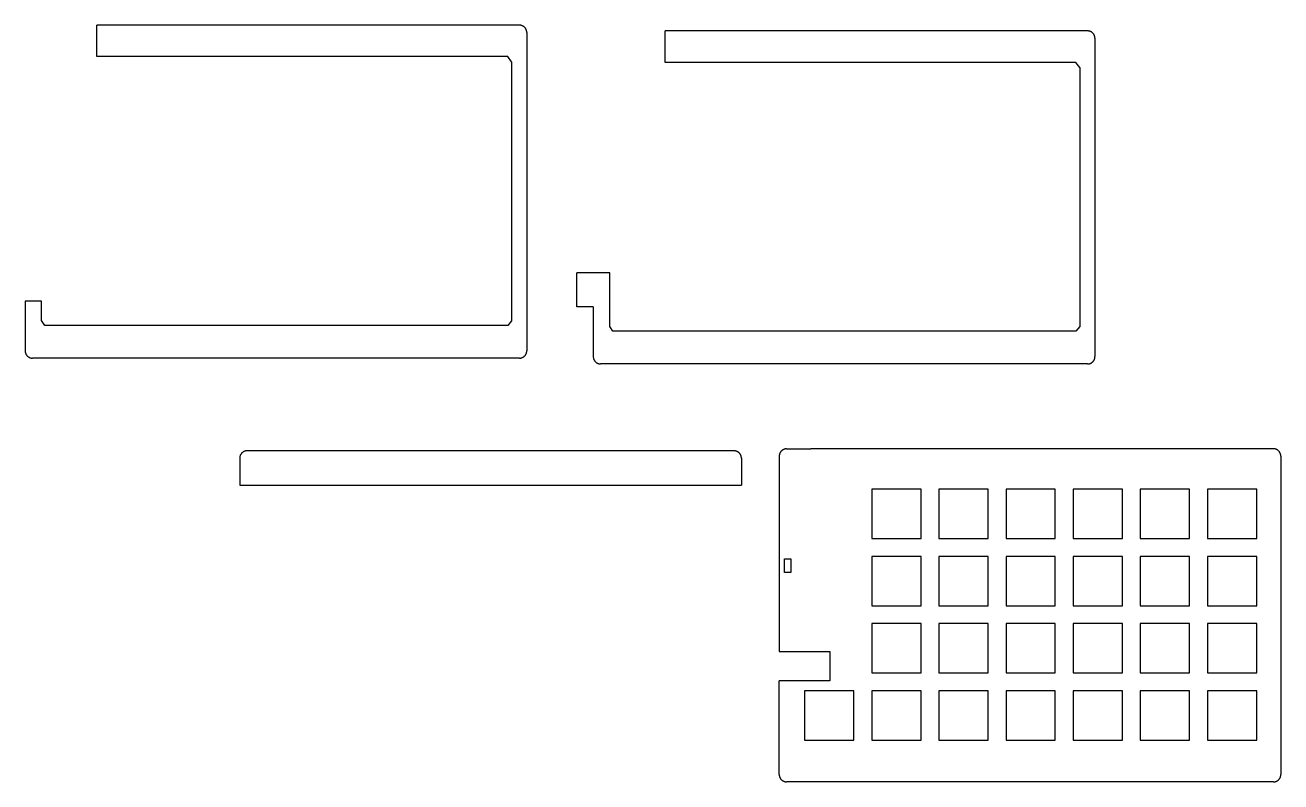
# Model space of a CAD drawing. Extents: x 3 to 116105, y -32459 to 262.
# Drawn here: x 76520 to 116105, y -32459 to -8624 of the extents above; entities that cross this region are included whole.
import ezdxf

# ---------------------------------------------------------------- set-up
doc = ezdxf.new("R2010")
doc.units = 0

msp = doc.modelspace()

# ---------------------------------------------------------------- linework, layer by layer
at = {"layer": 'Layer 1'}
for p, q in [((92101.7, -8624.18), (78785.4, -8624.18)), ((78785.4, -9614.21), (78785.4, -8624.18)), ((92101.7, -8624.18), (78785.4, -8624.18)), ((78785.4, -9614.21), (78785.4, -8624.18)), ((92113.24576, -8624.708228), (92101.731, -8624.431)), ((92113.24576, -8624.708228), (92101.731, -8624.431)), ((92124.682703, -8625.551276), (92113.24576, -8624.708228)), ((92124.682703, -8625.551276), (92113.24576, -8624.708228)), ((92136.022776, -8626.952263), (92124.682703, -8625.551276)), ((92136.022776, -8626.952263), (92124.682703, -8625.551276)), ((92147.246924, -8628.903309), (92136.022776, -8626.952263)), ((92147.246924, -8628.903309), (92136.022776, -8626.952263)), ((92158.336093, -8631.396533), (92147.246924, -8628.903309)), ((92158.336093, -8631.396533), (92147.246924, -8628.903309)), ((92169.271228, -8634.424055), (92158.336093, -8631.396533)), ((92169.271228, -8634.424055), (92158.336093, -8631.396533)), ((92180.033276, -8637.977995), (92169.271228, -8634.424055)), ((92180.033276, -8637.977995), (92169.271228, -8634.424055)), ((92190.603182, -8642.050472), (92180.033276, -8637.977995)), ((92190.603182, -8642.050472), (92180.033276, -8637.977995)), ((92200.961892, -8646.633605), (92190.603182, -8642.050472)), ((92200.961892, -8646.633605), (92190.603182, -8642.050472)), ((92211.090351, -8651.719515), (92200.961892, -8646.633605)), ((92211.090351, -8651.719515), (92200.961892, -8646.633605)), ((92220.969505, -8657.30032), (92211.090351, -8651.719515)), ((92220.969505, -8657.30032), (92211.090351, -8651.719515)), ((92230.5803, -8663.368141), (92220.969505, -8657.30032)), ((92230.5803, -8663.368141), (92220.969505, -8657.30032)), ((92239.903682, -8669.915097), (92230.5803, -8663.368141)), ((92239.903682, -8669.915097), (92230.5803, -8663.368141)), ((92248.920596, -8676.933307), (92239.903682, -8669.915097)), ((92248.920596, -8676.933307), (92239.903682, -8669.915097)), ((92257.611988, -8684.414892), (92248.920596, -8676.933307)), ((92257.611988, -8684.414892), (92248.920596, -8676.933307)), ((92265.958804, -8692.35197), (92257.611988, -8684.414892)), ((92265.958804, -8692.35197), (92257.611988, -8684.414892)), ((92273.901992, -8700.692972), (92265.958804, -8692.35197)), ((92273.901992, -8700.692972), (92265.958804, -8692.35197)), ((92281.389938, -8709.378884), (92273.901992, -8700.692972)), ((92281.389938, -8709.378884), (92273.901992, -8700.692972)), ((92288.414748, -8718.390658), (92281.389938, -8709.378884)), ((92288.414748, -8718.390658), (92281.389938, -8709.378884)), ((92294.968529, -8727.709243), (92288.414748, -8718.390658)), ((92294.968529, -8727.709243), (92288.414748, -8718.390658)), ((92301.043385, -8737.315593), (92294.968529, -8727.709243)), ((92301.043385, -8737.315593), (92294.968529, -8727.709243)), ((92306.631422, -8747.190659), (92301.043385, -8737.315593)), ((92306.631422, -8747.190659), (92301.043385, -8737.315593)), ((92311.724746, -8757.315391), (92306.631422, -8747.190659)), ((92311.724746, -8757.315391), (92306.631422, -8747.190659)), ((92316.315463, -8767.670742), (92311.724746, -8757.315391)), ((92316.315463, -8767.670742), (92311.724746, -8757.315391)), ((92320.395677, -8778.237664), (92316.315463, -8767.670742)), ((92320.395677, -8778.237664), (92316.315463, -8767.670742)), ((92323.957496, -8788.997106), (92320.395677, -8778.237664)), ((92323.957496, -8788.997106), (92320.395677, -8778.237664)), ((92326.993024, -8799.930022), (92323.957496, -8788.997106)), ((92326.993024, -8799.930022), (92323.957496, -8788.997106)), ((92329.494366, -8811.017363), (92326.993024, -8799.930022)), ((92329.494366, -8811.017363), (92326.993024, -8799.930022)), ((92331.45363, -8822.240079), (92329.494366, -8811.017363)), ((92331.45363, -8822.240079), (92329.494366, -8811.017363)), ((92332.86292, -8833.579123), (92331.45363, -8822.240079)), ((92332.86292, -8833.579123), (92331.45363, -8822.240079)), ((92333.714341, -8845.015446), (92332.86292, -8833.579123)), ((92333.714341, -8845.015446), (92332.86292, -8833.579123)), ((92333.7, -8856.45), (92333.7, -15030.9)), ((92333.7, -8856.45), (92333.7, -15030.9)), ((92334, -8856.53), (92333.714341, -8845.015446)), ((92334, -8856.53), (92333.714341, -8845.015446)), ((110012, -8806.5), (96695.5, -8806.5)), ((96695.5, -9796.53), (96695.5, -8806.5)), ((110012, -8806.5), (96695.5, -8806.5)), ((96695.5, -9796.53), (96695.5, -8806.5)), ((110018.002461, -8806.739746), (110012.014, -8806.661)), ((110018.002461, -8806.739746), (110012.014, -8806.661)), ((110023.953512, -8806.968767), (110018.002461, -8806.739746)), ((110023.953512, -8806.968767), (110018.002461, -8806.739746)), ((110035.736102, -8807.870347), (110023.953512, -8806.968767)), ((110035.736102, -8807.870347), (110023.953512, -8806.968767)), ((110047.347204, -8809.351166), (110035.736102, -8807.870347)), ((110047.347204, -8809.351166), (110035.736102, -8807.870347)), ((110058.772254, -8811.396651), (110047.347204, -8809.351166)), ((110058.772254, -8811.396651), (110047.347204, -8809.351166)), ((110069.996685, -8813.992231), (110058.772254, -8811.396651)), ((110069.996685, -8813.992231), (110058.772254, -8811.396651)), ((110081.005931, -8817.123332), (110069.996685, -8813.992231)), ((110081.005931, -8817.123332), (110069.996685, -8813.992231)), ((110091.785429, -8820.775382), (110081.005931, -8817.123332)), ((110091.785429, -8820.775382), (110081.005931, -8817.123332)), ((110102.320611, -8824.933808), (110091.785429, -8820.775382)), ((110102.320611, -8824.933808), (110091.785429, -8820.775382)), ((110112.596912, -8829.584037), (110102.320611, -8824.933808)), ((110112.596912, -8829.584037), (110102.320611, -8824.933808)), ((110122.599767, -8834.711498), (110112.596912, -8829.584037)), ((110122.599767, -8834.711498), (110112.596912, -8829.584037)), ((110132.31461, -8840.301616), (110122.599767, -8834.711498)), ((110132.31461, -8840.301616), (110122.599767, -8834.711498)), ((110141.726876, -8846.33982), (110132.31461, -8840.301616)), ((110141.726876, -8846.33982), (110132.31461, -8840.301616)), ((110150.821999, -8852.811537), (110141.726876, -8846.33982)), ((110150.821999, -8852.811537), (110141.726876, -8846.33982)), ((110159.585414, -8859.702195), (110150.821999, -8852.811537)), ((110159.585414, -8859.702195), (110150.821999, -8852.811537)), ((110168.002554, -8866.99722), (110159.585414, -8859.702195)), ((110168.002554, -8866.99722), (110159.585414, -8859.702195)), ((110176.058855, -8874.68204), (110168.002554, -8866.99722)), ((110176.058855, -8874.68204), (110168.002554, -8866.99722)), ((110183.739751, -8882.742082), (110176.058855, -8874.68204)), ((110183.739751, -8882.742082), (110176.058855, -8874.68204)), ((110191.030676, -8891.162774), (110183.739751, -8882.742082)), ((110191.030676, -8891.162774), (110183.739751, -8882.742082)), ((110197.917065, -8899.929543), (110191.030676, -8891.162774)), ((110197.917065, -8899.929543), (110191.030676, -8891.162774)), ((110204.384352, -8909.027816), (110197.917065, -8899.929543)), ((110204.384352, -8909.027816), (110197.917065, -8899.929543)), ((110210.417972, -8918.443022), (110204.384352, -8909.027816)), ((110210.417972, -8918.443022), (110204.384352, -8909.027816)), ((110216.003359, -8928.160586), (110210.417972, -8918.443022)), ((110216.003359, -8928.160586), (110210.417972, -8918.443022)), ((110221.125947, -8938.165937), (110216.003359, -8928.160586)), ((110221.125947, -8938.165937), (110216.003359, -8928.160586)), ((110225.771172, -8948.444501), (110221.125947, -8938.165937)), ((110225.771172, -8948.444501), (110221.125947, -8938.165937)), ((110229.924467, -8958.981707), (110225.771172, -8948.444501)), ((110229.924467, -8958.981707), (110225.771172, -8948.444501)), ((110233.571267, -8969.762982), (110229.924467, -8958.981707)), ((110233.571267, -8969.762982), (110229.924467, -8958.981707)), ((110236.697006, -8980.773752), (110233.571267, -8969.762982)), ((110236.697006, -8980.773752), (110233.571267, -8969.762982)), ((110239.28712, -8991.999446), (110236.697006, -8980.773752)), ((110239.28712, -8991.999446), (110236.697006, -8980.773752)), ((110241.327041, -9003.42549), (110239.28712, -8991.999446)), ((110241.327041, -9003.42549), (110239.28712, -8991.999446)), ((110242.802205, -9015.037312), (110241.327041, -9003.42549)), ((110242.802205, -9015.037312), (110241.327041, -9003.42549)), ((110243.698047, -9026.82034), (110242.802205, -9015.037312)), ((110243.698047, -9026.82034), (110242.802205, -9015.037312)), ((110243.92417, -9032.771502), (110243.698047, -9026.82034)), ((110243.92417, -9032.771502), (110243.698047, -9026.82034)), ((110244, -9038.76), (110243.92417, -9032.771502)), ((110244, -9038.76), (110243.92417, -9032.771502)), ((110244, -9038.48), (110244, -15213.2)), ((110244, -9038.48), (110244, -15213.2)), ((79155.4, -9614.21), (78785.4, -9614.21)), ((79155.4, -9614.21), (78785.4, -9614.21)), ((91736.5, -9614.21), (79155.4, -9614.21)), ((91736.5, -9614.21), (79155.4, -9614.21)), ((91854.2, -9778.75), (91736.513, -9614.215)), ((91854.2, -9778.75), (91736.513, -9614.215)), ((91854.2, -9778.75), (91854.2, -17936.4)), ((91854.2, -9778.75), (91854.2, -17936.4)), ((97065.5, -9796.53), (96695.5, -9796.53)), ((97065.5, -9796.53), (96695.5, -9796.53)), ((109646, -9796.53), (97065.5, -9796.53)), ((109646, -9796.53), (97065.5, -9796.53)), ((109764, -9961.07), (109646.031, -9796.535)), ((109764, -9961.07), (109646.031, -9796.535)), ((109764, -9961.07), (109764, -18118.7)), ((109764, -9961.07), (109764, -18118.7)), ((92333.7, -15030.9), (92333.7, -18881.3)), ((92333.7, -15030.9), (92333.7, -18881.3)), ((110244, -15213.2), (110244, -19063.6)), ((110244, -15213.2), (110244, -19063.6)), ((94947.7, -16425.4), (93913, -16425.4)), ((93913, -17499.8), (93913, -16425.4)), ((94947.7, -16425.4), (93913, -16425.4)), ((93913, -17499.8), (93913, -16425.4)), ((94947.7, -18113), (94947.7, -16425.4)), ((94947.7, -18113), (94947.7, -16425.4)), ((76520, -17317.7), (76520, -18881.3)), ((77037.6, -17317.7), (76520, -17317.7)), ((76520, -17317.7), (76520, -18881.3)), ((77037.6, -17317.7), (76520, -17317.7)), ((77037.6, -17931), (77037.6, -17317.7)), ((77037.6, -17931), (77037.6, -17317.7)), ((94429.8, -17499.8), (93913, -17499.8)), ((94429.8, -17499.8), (93913, -17499.8)), ((94429.8, -17499.8), (94429.8, -19063.6)), ((94429.8, -17499.8), (94429.8, -19063.6)), ((77138.6, -18079.7), (77037.565, -17930.969)), ((77138.6, -18079.7), (77037.565, -17930.969)), ((91734.3, -18080.9), (77138.6, -18079.77111)), ((91734.3, -18080.9), (77138.6, -18079.77111)), ((91854.2, -17936.4), (91734.256, -18080.898)), ((91854.2, -17936.4), (91734.256, -18080.898)), ((95048.7, -18262.1), (94947.665, -18113.087)), ((95048.7, -18262.1), (94947.665, -18113.087)), ((109764, -18118.7), (109643.773, -18263.198)), ((109764, -18118.7), (109643.773, -18263.198)), ((109644, -18263.2), (95048.6, -18262.07111)), ((109644, -18263.2), (95048.6, -18262.07111)), ((76520, -18881.5), (76520.285659, -18893.014554)), ((76520, -18881.5), (76520.285659, -18893.014554)), ((76520.285659, -18893.014554), (76521.13708, -18904.450877)), ((76520.285659, -18893.014554), (76521.13708, -18904.450877)), ((76521.13708, -18904.450877), (76522.54637, -18915.789921)), ((76521.13708, -18904.450877), (76522.54637, -18915.789921)), ((76522.54637, -18915.789921), (76524.505634, -18927.012637)), ((76522.54637, -18915.789921), (76524.505634, -18927.012637)), ((76524.505634, -18927.012637), (76527.006976, -18938.099978)), ((76524.505634, -18927.012637), (76527.006976, -18938.099978)), ((76527.006976, -18938.099978), (76530.042504, -18949.032894)), ((76527.006976, -18938.099978), (76530.042504, -18949.032894)), ((76530.042504, -18949.032894), (76533.604323, -18959.792336)), ((76530.042504, -18949.032894), (76533.604323, -18959.792336)), ((76533.604323, -18959.792336), (76537.684537, -18970.359258)), ((76533.604323, -18959.792336), (76537.684537, -18970.359258)), ((76537.684537, -18970.359258), (76542.275254, -18980.714609)), ((76537.684537, -18970.359258), (76542.275254, -18980.714609)), ((76542.275254, -18980.714609), (76547.368578, -18990.839341)), ((76542.275254, -18980.714609), (76547.368578, -18990.839341)), ((76547.368578, -18990.839341), (76552.956615, -19000.714407)), ((76547.368578, -18990.839341), (76552.956615, -19000.714407)), ((76552.956615, -19000.714407), (76559.031471, -19010.320757)), ((76552.956615, -19000.714407), (76559.031471, -19010.320757)), ((92294.937529, -19010.221757), (92301.012385, -19000.615407)), ((92294.937529, -19010.221757), (92301.012385, -19000.615407)), ((92301.012385, -19000.615407), (92306.600422, -18990.740341)), ((92301.012385, -19000.615407), (92306.600422, -18990.740341)), ((92306.600422, -18990.740341), (92311.693746, -18980.615609)), ((92306.600422, -18990.740341), (92311.693746, -18980.615609)), ((92311.693746, -18980.615609), (92316.284463, -18970.260258)), ((92311.693746, -18980.615609), (92316.284463, -18970.260258)), ((92316.284463, -18970.260258), (92320.364677, -18959.693336)), ((92316.284463, -18970.260258), (92320.364677, -18959.693336)), ((92320.364677, -18959.693336), (92323.926496, -18948.933894)), ((92320.364677, -18959.693336), (92323.926496, -18948.933894)), ((92323.926496, -18948.933894), (92326.962024, -18938.000978)), ((92323.926496, -18948.933894), (92326.962024, -18938.000978)), ((92326.962024, -18938.000978), (92329.463366, -18926.913637)), ((92326.962024, -18938.000978), (92329.463366, -18926.913637)), ((92329.463366, -18926.913637), (92331.42263, -18915.690921)), ((92329.463366, -18926.913637), (92331.42263, -18915.690921)), ((92331.42263, -18915.690921), (92332.83192, -18904.351877)), ((92331.42263, -18915.690921), (92332.83192, -18904.351877)), ((92332.83192, -18904.351877), (92333.683341, -18892.915554)), ((92332.83192, -18904.351877), (92333.683341, -18892.915554)), ((92333.683341, -18892.915554), (92333.969, -18881.401)), ((92333.683341, -18892.915554), (92333.969, -18881.401)), ((76559.031471, -19010.320757), (76565.585252, -19019.639342)), ((76559.031471, -19010.320757), (76565.585252, -19019.639342)), ((76565.585252, -19019.639342), (76572.610062, -19028.651116)), ((76565.585252, -19019.639342), (76572.610062, -19028.651116)), ((76572.610062, -19028.651116), (76580.098008, -19037.337028)), ((76572.610062, -19028.651116), (76580.098008, -19037.337028)), ((76580.098008, -19037.337028), (76588.041196, -19045.67803)), ((76580.098008, -19037.337028), (76588.041196, -19045.67803)), ((76588.041196, -19045.67803), (76596.388012, -19053.615108)), ((76588.041196, -19045.67803), (76596.388012, -19053.615108)), ((76596.388012, -19053.615108), (76605.079404, -19061.096693)), ((76596.388012, -19053.615108), (76605.079404, -19061.096693)), ((76605.079404, -19061.096693), (76614.096318, -19068.114903)), ((76605.079404, -19061.096693), (76614.096318, -19068.114903)), ((76614.096318, -19068.114903), (76623.4197, -19074.661859)), ((76614.096318, -19068.114903), (76623.4197, -19074.661859)), ((76623.4197, -19074.661859), (76633.030495, -19080.72968)), ((76623.4197, -19074.661859), (76633.030495, -19080.72968)), ((76633.030495, -19080.72968), (76642.909649, -19086.310485)), ((76633.030495, -19080.72968), (76642.909649, -19086.310485)), ((76642.909649, -19086.310485), (76653.038108, -19091.396395)), ((76642.909649, -19086.310485), (76653.038108, -19091.396395)), ((76653.038108, -19091.396395), (76663.396818, -19095.979528)), ((76653.038108, -19091.396395), (76663.396818, -19095.979528)), ((76663.396818, -19095.979528), (76673.966724, -19100.052005)), ((76663.396818, -19095.979528), (76673.966724, -19100.052005)), ((76673.966724, -19100.052005), (76684.728772, -19103.605945)), ((76673.966724, -19100.052005), (76684.728772, -19103.605945)), ((76684.728772, -19103.605945), (76695.663907, -19106.633467)), ((76684.728772, -19103.605945), (76695.663907, -19106.633467)), ((76695.663907, -19106.633467), (76706.753076, -19109.126691)), ((76695.663907, -19106.633467), (76706.753076, -19109.126691)), ((76706.753076, -19109.126691), (76717.977224, -19111.077737)), ((76706.753076, -19109.126691), (76717.977224, -19111.077737)), ((76717.977224, -19111.077737), (76729.317297, -19112.478724)), ((76717.977224, -19111.077737), (76729.317297, -19112.478724)), ((76729.317297, -19112.478724), (76740.75424, -19113.321772)), ((76729.317297, -19112.478724), (76740.75424, -19113.321772)), ((76740.75424, -19113.321772), (76752.269, -19113.599)), ((76740.75424, -19113.321772), (76752.269, -19113.599)), ((92101.7, -19113.2), (76751.9, -19113.482222)), ((92101.7, -19113.2), (76751.9, -19113.482222)), ((92101.7, -19113.5), (92113.21476, -19113.222772)), ((92101.7, -19113.5), (92113.21476, -19113.222772)), ((92113.21476, -19113.222772), (92124.651703, -19112.379724)), ((92113.21476, -19113.222772), (92124.651703, -19112.379724)), ((92124.651703, -19112.379724), (92135.991776, -19110.978737)), ((92124.651703, -19112.379724), (92135.991776, -19110.978737)), ((92135.991776, -19110.978737), (92147.215924, -19109.027691)), ((92135.991776, -19110.978737), (92147.215924, -19109.027691)), ((92147.215924, -19109.027691), (92158.305093, -19106.534467)), ((92147.215924, -19109.027691), (92158.305093, -19106.534467)), ((92158.305093, -19106.534467), (92169.240228, -19103.506945)), ((92158.305093, -19106.534467), (92169.240228, -19103.506945)), ((92169.240228, -19103.506945), (92180.002276, -19099.953005)), ((92169.240228, -19103.506945), (92180.002276, -19099.953005)), ((92180.002276, -19099.953005), (92190.572182, -19095.880528)), ((92180.002276, -19099.953005), (92190.572182, -19095.880528)), ((92190.572182, -19095.880528), (92200.930892, -19091.297395)), ((92190.572182, -19095.880528), (92200.930892, -19091.297395)), ((92200.930892, -19091.297395), (92211.059351, -19086.211485)), ((92200.930892, -19091.297395), (92211.059351, -19086.211485)), ((92211.059351, -19086.211485), (92220.938505, -19080.63068)), ((92211.059351, -19086.211485), (92220.938505, -19080.63068)), ((92220.938505, -19080.63068), (92230.5493, -19074.562859)), ((92220.938505, -19080.63068), (92230.5493, -19074.562859)), ((92230.5493, -19074.562859), (92239.872682, -19068.015903)), ((92230.5493, -19074.562859), (92239.872682, -19068.015903)), ((92239.872682, -19068.015903), (92248.889596, -19060.997693)), ((92239.872682, -19068.015903), (92248.889596, -19060.997693)), ((92248.889596, -19060.997693), (92257.580988, -19053.516108)), ((92248.889596, -19060.997693), (92257.580988, -19053.516108)), ((92257.580988, -19053.516108), (92265.927804, -19045.57903)), ((92257.580988, -19053.516108), (92265.927804, -19045.57903)), ((92265.927804, -19045.57903), (92273.870992, -19037.238028)), ((92265.927804, -19045.57903), (92273.870992, -19037.238028)), ((92273.870992, -19037.238028), (92281.358938, -19028.552116)), ((92273.870992, -19037.238028), (92281.358938, -19028.552116)), ((92281.358938, -19028.552116), (92288.383748, -19019.540342)), ((92281.358938, -19028.552116), (92288.383748, -19019.540342)), ((92288.383748, -19019.540342), (92294.937529, -19010.221757)), ((92288.383748, -19019.540342), (92294.937529, -19010.221757)), ((94430.1, -19063.7), (94430.17583, -19069.688498)), ((94430.1, -19063.7), (94430.17583, -19069.688498)), ((94430.17583, -19069.688498), (94430.401953, -19075.63966)), ((94430.17583, -19069.688498), (94430.401953, -19075.63966)), ((94430.401953, -19075.63966), (94431.297795, -19087.422688)), ((94430.401953, -19075.63966), (94431.297795, -19087.422688)), ((94431.297795, -19087.422688), (94432.772959, -19099.03451)), ((94431.297795, -19087.422688), (94432.772959, -19099.03451)), ((94432.772959, -19099.03451), (94434.81288, -19110.460554)), ((94432.772959, -19099.03451), (94434.81288, -19110.460554)), ((94434.81288, -19110.460554), (94437.402994, -19121.686248)), ((94434.81288, -19110.460554), (94437.402994, -19121.686248)), ((94437.402994, -19121.686248), (94440.528733, -19132.697018)), ((94437.402994, -19121.686248), (94440.528733, -19132.697018)), ((94440.528733, -19132.697018), (94444.175533, -19143.478293)), ((94440.528733, -19132.697018), (94444.175533, -19143.478293)), ((94444.175533, -19143.478293), (94448.328828, -19154.015499)), ((94444.175533, -19143.478293), (94448.328828, -19154.015499)), ((94448.328828, -19154.015499), (94452.974053, -19164.294063)), ((94448.328828, -19154.015499), (94452.974053, -19164.294063)), ((94452.974053, -19164.294063), (94458.096641, -19174.299414)), ((94452.974053, -19164.294063), (94458.096641, -19174.299414)), ((94458.096641, -19174.299414), (94463.682028, -19184.016978)), ((94458.096641, -19174.299414), (94463.682028, -19184.016978)), ((94463.682028, -19184.016978), (94469.715648, -19193.432184)), ((94463.682028, -19184.016978), (94469.715648, -19193.432184)), ((94469.715648, -19193.432184), (94476.182935, -19202.530457)), ((94469.715648, -19193.432184), (94476.182935, -19202.530457)), ((94476.182935, -19202.530457), (94483.069324, -19211.297226)), ((94476.182935, -19202.530457), (94483.069324, -19211.297226)), ((94483.069324, -19211.297226), (94490.360249, -19219.717918)), ((94483.069324, -19211.297226), (94490.360249, -19219.717918)), ((94490.360249, -19219.717918), (94498.041145, -19227.77796)), ((94490.360249, -19219.717918), (94498.041145, -19227.77796)), ((94498.041145, -19227.77796), (94506.097446, -19235.46278)), ((94498.041145, -19227.77796), (94506.097446, -19235.46278)), ((94506.097446, -19235.46278), (94514.514586, -19242.757805)), ((94506.097446, -19235.46278), (94514.514586, -19242.757805)), ((94514.514586, -19242.757805), (94523.278001, -19249.648463)), ((94514.514586, -19242.757805), (94523.278001, -19249.648463)), ((94523.278001, -19249.648463), (94532.373124, -19256.12018)), ((94523.278001, -19249.648463), (94532.373124, -19256.12018)), ((94532.373124, -19256.12018), (94541.78539, -19262.158384)), ((94532.373124, -19256.12018), (94541.78539, -19262.158384)), ((94541.78539, -19262.158384), (94551.500233, -19267.748502)), ((94541.78539, -19262.158384), (94551.500233, -19267.748502)), ((94551.500233, -19267.748502), (94561.503088, -19272.875963)), ((94551.500233, -19267.748502), (94561.503088, -19272.875963)), ((94561.503088, -19272.875963), (94571.779389, -19277.526192)), ((94561.503088, -19272.875963), (94571.779389, -19277.526192)), ((94571.779389, -19277.526192), (94582.314571, -19281.684618)), ((94571.779389, -19277.526192), (94582.314571, -19281.684618)), ((94582.314571, -19281.684618), (94593.094069, -19285.336668)), ((94582.314571, -19281.684618), (94593.094069, -19285.336668)), ((94593.094069, -19285.336668), (94604.103315, -19288.467769)), ((94593.094069, -19285.336668), (94604.103315, -19288.467769)), ((94604.103315, -19288.467769), (94615.327746, -19291.063349)), ((94604.103315, -19288.467769), (94615.327746, -19291.063349)), ((94615.327746, -19291.063349), (94626.752796, -19293.108834)), ((94615.327746, -19291.063349), (94626.752796, -19293.108834)), ((94626.752796, -19293.108834), (94638.363898, -19294.589653)), ((94626.752796, -19293.108834), (94638.363898, -19294.589653)), ((94638.363898, -19294.589653), (94650.146488, -19295.491233)), ((94638.363898, -19294.589653), (94650.146488, -19295.491233)), ((94650.146488, -19295.491233), (94656.097539, -19295.720254)), ((94650.146488, -19295.491233), (94656.097539, -19295.720254)), ((94656.097539, -19295.720254), (94662.086, -19295.799)), ((94656.097539, -19295.720254), (94662.086, -19295.799)), ((110012, -19295.6), (94662.1, -19295.6)), ((110012, -19295.6), (94662.1, -19295.6)), ((110012, -19295.7), (110017.988987, -19295.62124)), ((110012, -19295.7), (110017.988987, -19295.62124)), ((110017.988987, -19295.62124), (110023.940554, -19295.392181)), ((110017.988987, -19295.62124), (110023.940554, -19295.392181)), ((110023.940554, -19295.392181), (110035.724144, -19294.490451)), ((110023.940554, -19295.392181), (110035.724144, -19294.490451)), ((110035.724144, -19294.490451), (110047.336203, -19293.009387)), ((110035.724144, -19294.490451), (110047.336203, -19293.009387)), ((110047.336203, -19293.009387), (110058.762162, -19290.963566)), ((110047.336203, -19293.009387), (110058.762162, -19290.963566)), ((110058.762162, -19290.963566), (110069.987453, -19288.367564)), ((110058.762162, -19290.963566), (110069.987453, -19288.367564)), ((110069.987453, -19288.367564), (110080.997509, -19285.23596)), ((110069.987453, -19288.367564), (110080.997509, -19285.23596)), ((110080.997509, -19285.23596), (110091.77776, -19281.58333)), ((110080.997509, -19285.23596), (110091.77776, -19281.58333)), ((110091.77776, -19281.58333), (110102.31364, -19277.424251)), ((110091.77776, -19281.58333), (110102.31364, -19277.424251)), ((110102.31364, -19277.424251), (110112.590579, -19272.773301)), ((110102.31364, -19277.424251), (110112.590579, -19272.773301)), ((110112.590579, -19272.773301), (110122.59401, -19267.645055)), ((110112.590579, -19272.773301), (110122.59401, -19267.645055)), ((110122.59401, -19267.645055), (110132.309365, -19262.054092)), ((110122.59401, -19267.645055), (110132.309365, -19262.054092)), ((110132.309365, -19262.054092), (110141.722075, -19256.014988)), ((110132.309365, -19262.054092), (110141.722075, -19256.014988)), ((110141.722075, -19256.014988), (110150.817572, -19249.54232)), ((110141.722075, -19256.014988), (110150.817572, -19249.54232)), ((110150.817572, -19249.54232), (110159.581288, -19242.650666)), ((110150.817572, -19249.54232), (110159.581288, -19242.650666)), ((110159.581288, -19242.650666), (110167.998656, -19235.354602)), ((110159.581288, -19242.650666), (110167.998656, -19235.354602)), ((110167.998656, -19235.354602), (110176.055106, -19227.668705)), ((110167.998656, -19235.354602), (110176.055106, -19227.668705)), ((110176.055106, -19227.668705), (110183.736071, -19219.607553)), ((110176.055106, -19227.668705), (110183.736071, -19219.607553)), ((110183.736071, -19219.607553), (110191.026983, -19211.185723)), ((110183.736071, -19219.607553), (110191.026983, -19211.185723)), ((110191.026983, -19211.185723), (110197.913274, -19202.417791)), ((110191.026983, -19211.185723), (110197.913274, -19202.417791)), ((110197.913274, -19202.417791), (110204.380374, -19193.318335)), ((110197.913274, -19202.417791), (110204.380374, -19193.318335)), ((110204.380374, -19193.318335), (110210.413717, -19183.901931)), ((110204.380374, -19193.318335), (110210.413717, -19183.901931)), ((110210.413717, -19183.901931), (110215.998735, -19174.183157)), ((110210.413717, -19183.901931), (110215.998735, -19174.183157)), ((110215.998735, -19174.183157), (110221.120858, -19164.17659)), ((110215.998735, -19174.183157), (110221.120858, -19164.17659)), ((110221.120858, -19164.17659), (110225.765519, -19153.896806)), ((110221.120858, -19164.17659), (110225.765519, -19153.896806)), ((110225.765519, -19153.896806), (110229.91815, -19143.358384)), ((110225.765519, -19153.896806), (110229.91815, -19143.358384)), ((110229.91815, -19143.358384), (110233.564183, -19132.575899)), ((110229.91815, -19143.358384), (110233.564183, -19132.575899)), ((110233.564183, -19132.575899), (110236.689049, -19121.563929)), ((110233.564183, -19132.575899), (110236.689049, -19121.563929)), ((110236.689049, -19121.563929), (110239.278181, -19110.337051)), ((110236.689049, -19121.563929), (110239.278181, -19110.337051)), ((110239.278181, -19110.337051), (110241.31701, -19098.909842)), ((110239.278181, -19110.337051), (110241.31701, -19098.909842)), ((110241.31701, -19098.909842), (110242.790968, -19087.29688)), ((110241.31701, -19098.909842), (110242.790968, -19087.29688)), ((110242.790968, -19087.29688), (110243.685488, -19075.51274)), ((110242.790968, -19087.29688), (110243.685488, -19075.51274)), ((110243.685488, -19075.51274), (110243.910905, -19069.561034)), ((110243.685488, -19075.51274), (110243.910905, -19069.561034)), ((110243.910905, -19069.561034), (110243.986, -19063.572)), ((110243.910905, -19069.561034), (110243.986, -19063.572)), ((83308.590009, -22163.706293), (83303.944683, -22173.984719)), ((83308.590009, -22163.706293), (83303.944683, -22173.984719)), ((83313.712675, -22153.701072), (83308.590009, -22163.706293)), ((83313.712675, -22153.701072), (83308.590009, -22163.706293)), ((83319.298116, -22143.98363), (83313.712675, -22153.701072)), ((83319.298116, -22143.98363), (83313.712675, -22153.701072)), ((83325.331768, -22134.568537), (83319.298116, -22143.98363)), ((83325.331768, -22134.568537), (83319.298116, -22143.98363)), ((83331.799065, -22125.470365), (83325.331768, -22134.568537)), ((83331.799065, -22125.470365), (83325.331768, -22134.568537)), ((83338.685445, -22116.703685), (83331.799065, -22125.470365)), ((83338.685445, -22116.703685), (83331.799065, -22125.470365)), ((83345.976343, -22108.283069), (83338.685445, -22116.703685)), ((83345.976343, -22108.283069), (83338.685445, -22116.703685)), ((83353.657194, -22100.223087), (83345.976343, -22108.283069)), ((83353.657194, -22100.223087), (83345.976343, -22108.283069)), ((83361.713434, -22092.538312), (83353.657194, -22100.223087)), ((83361.713434, -22092.538312), (83353.657194, -22100.223087)), ((83370.130499, -22085.243315), (83361.713434, -22092.538312)), ((83370.130499, -22085.243315), (83361.713434, -22092.538312)), ((83378.893824, -22078.352667), (83370.130499, -22085.243315)), ((83378.893824, -22078.352667), (83370.130499, -22085.243315)), ((83387.988846, -22071.880939), (83378.893824, -22078.352667)), ((83387.988846, -22071.880939), (83378.893824, -22078.352667)), ((83397.400999, -22065.842703), (83387.988846, -22071.880939)), ((83397.400999, -22065.842703), (83387.988846, -22071.880939)), ((83407.11572, -22060.252531), (83397.400999, -22065.842703)), ((83407.11572, -22060.252531), (83397.400999, -22065.842703)), ((83417.118445, -22055.124993), (83407.11572, -22060.252531)), ((83417.118445, -22055.124993), (83407.11572, -22060.252531)), ((83427.394608, -22050.474662), (83417.118445, -22055.124993)), ((83427.394608, -22050.474662), (83417.118445, -22055.124993)), ((83437.929646, -22046.316108), (83427.394608, -22050.474662)), ((83437.929646, -22046.316108), (83427.394608, -22050.474662)), ((83448.708994, -22042.663903), (83437.929646, -22046.316108)), ((83448.708994, -22042.663903), (83437.929646, -22046.316108)), ((83459.718088, -22039.532618), (83448.708994, -22042.663903)), ((83459.718088, -22039.532618), (83448.708994, -22042.663903)), ((83470.942365, -22036.936826), (83459.718088, -22039.532618)), ((83470.942365, -22036.936826), (83459.718088, -22039.532618)), ((83482.367258, -22034.891096), (83470.942365, -22036.936826)), ((83482.367258, -22034.891096), (83470.942365, -22036.936826)), ((83493.978205, -22033.410001), (83482.367258, -22034.891096)), ((83493.978205, -22033.410001), (83482.367258, -22034.891096)), ((83505.76064, -22032.508112), (83493.978205, -22033.410001)), ((83505.76064, -22032.508112), (83493.978205, -22033.410001)), ((83511.711615, -22032.278923), (83505.76064, -22032.508112)), ((83511.711615, -22032.278923), (83505.76064, -22032.508112)), ((83517.7, -22032.2), (83511.711615, -22032.278923)), ((83517.7, -22032.2), (83511.711615, -22032.278923)), ((98867.2, -22032), (83517.7, -22032)), ((98867.2, -22032), (83517.7, -22032)), ((98873.402461, -22032.279746), (98867.414, -22032.201)), ((98873.402461, -22032.279746), (98867.414, -22032.201)), ((98879.353512, -22032.508767), (98873.402461, -22032.279746)), ((98879.353512, -22032.508767), (98873.402461, -22032.279746)), ((98891.136102, -22033.410347), (98879.353512, -22032.508767)), ((98891.136102, -22033.410347), (98879.353512, -22032.508767)), ((98902.747204, -22034.891166), (98891.136102, -22033.410347)), ((98902.747204, -22034.891166), (98891.136102, -22033.410347)), ((98914.172254, -22036.936651), (98902.747204, -22034.891166)), ((98914.172254, -22036.936651), (98902.747204, -22034.891166)), ((98925.396685, -22039.532231), (98914.172254, -22036.936651)), ((98925.396685, -22039.532231), (98914.172254, -22036.936651)), ((98936.405931, -22042.663332), (98925.396685, -22039.532231)), ((98936.405931, -22042.663332), (98925.396685, -22039.532231)), ((98947.185429, -22046.315382), (98936.405931, -22042.663332)), ((98947.185429, -22046.315382), (98936.405931, -22042.663332)), ((98957.720611, -22050.473808), (98947.185429, -22046.315382)), ((98957.720611, -22050.473808), (98947.185429, -22046.315382)), ((98967.996912, -22055.124037), (98957.720611, -22050.473808)), ((98967.996912, -22055.124037), (98957.720611, -22050.473808)), ((98977.999767, -22060.251498), (98967.996912, -22055.124037)), ((98977.999767, -22060.251498), (98967.996912, -22055.124037)), ((98987.71461, -22065.841616), (98977.999767, -22060.251498)), ((98987.71461, -22065.841616), (98977.999767, -22060.251498)), ((98997.126876, -22071.87982), (98987.71461, -22065.841616)), ((98997.126876, -22071.87982), (98987.71461, -22065.841616)), ((99006.221999, -22078.351537), (98997.126876, -22071.87982)), ((99006.221999, -22078.351537), (98997.126876, -22071.87982)), ((99014.985414, -22085.242195), (99006.221999, -22078.351537)), ((99014.985414, -22085.242195), (99006.221999, -22078.351537)), ((99023.402554, -22092.53722), (99014.985414, -22085.242195)), ((99023.402554, -22092.53722), (99014.985414, -22085.242195)), ((99031.458855, -22100.22204), (99023.402554, -22092.53722)), ((99031.458855, -22100.22204), (99023.402554, -22092.53722)), ((99039.139751, -22108.282082), (99031.458855, -22100.22204)), ((99039.139751, -22108.282082), (99031.458855, -22100.22204)), ((99046.430676, -22116.702774), (99039.139751, -22108.282082)), ((99046.430676, -22116.702774), (99039.139751, -22108.282082)), ((99053.317065, -22125.469543), (99046.430676, -22116.702774)), ((99053.317065, -22125.469543), (99046.430676, -22116.702774)), ((99059.784352, -22134.567816), (99053.317065, -22125.469543)), ((99059.784352, -22134.567816), (99053.317065, -22125.469543)), ((99065.817972, -22143.983022), (99059.784352, -22134.567816)), ((99065.817972, -22143.983022), (99059.784352, -22134.567816)), ((99071.403359, -22153.700586), (99065.817972, -22143.983022)), ((99071.403359, -22153.700586), (99065.817972, -22143.983022)), ((99076.525947, -22163.705937), (99071.403359, -22153.700586)), ((99076.525947, -22163.705937), (99071.403359, -22153.700586)), ((99081.171172, -22173.984501), (99076.525947, -22163.705937)), ((99081.171172, -22173.984501), (99076.525947, -22163.705937)), ((100293.687889, -22166.764952), (100292.212449, -22178.376618)), ((100295.728055, -22155.339063), (100293.687889, -22166.764952)), ((100298.318382, -22144.113525), (100295.728055, -22155.339063)), ((100301.444305, -22133.102907), (100298.318382, -22144.113525)), ((100305.09126, -22122.321781), (100301.444305, -22133.102907)), ((100309.244683, -22111.784719), (100305.09126, -22122.321781)), ((100313.890009, -22101.506293), (100309.244683, -22111.784719)), ((100319.012675, -22091.501072), (100313.890009, -22101.506293)), ((100324.598116, -22081.78363), (100319.012675, -22091.501072)), ((100330.631768, -22072.368537), (100324.598116, -22081.78363)), ((100337.099065, -22063.270365), (100330.631768, -22072.368537)), ((100343.985445, -22054.503685), (100337.099065, -22063.270365)), ((100351.276343, -22046.083069), (100343.985445, -22054.503685)), ((100358.957194, -22038.023087), (100351.276343, -22046.083069)), ((100367.013434, -22030.338312), (100358.957194, -22038.023087)), ((100375.430499, -22023.043315), (100367.013434, -22030.338312)), ((100384.193824, -22016.152667), (100375.430499, -22023.043315)), ((100393.288846, -22009.680939), (100384.193824, -22016.152667)), ((100402.700999, -22003.642703), (100393.288846, -22009.680939)), ((100412.41572, -21998.052531), (100402.700999, -22003.642703)), ((100422.418445, -21992.924993), (100412.41572, -21998.052531)), ((100432.694608, -21988.274662), (100422.418445, -21992.924993)), ((100443.229646, -21984.116108), (100432.694608, -21988.274662)), ((100454.008994, -21980.463903), (100443.229646, -21984.116108)), ((100465.018088, -21977.332618), (100454.008994, -21980.463903)), ((100476.242365, -21974.736826), (100465.018088, -21977.332618)), ((100487.667258, -21972.691096), (100476.242365, -21974.736826)), ((100499.278205, -21971.210001), (100487.667258, -21972.691096)), ((100511.06064, -21970.308112), (100499.278205, -21971.210001)), ((100517.011615, -21970.078923), (100511.06064, -21970.308112)), ((100523, -21970), (100517.011615, -21970.078923)), ((100523, -21969.9), (101282.742, -21971.02889)), ((115873, -21969.9), (101283.3, -21971.02889)), ((115879.002461, -21970.079746), (115873.014, -21970.001)), ((115884.953512, -21970.308767), (115879.002461, -21970.079746)), ((115896.736102, -21971.210347), (115884.953512, -21970.308767)), ((115908.347204, -21972.691166), (115896.736102, -21971.210347)), ((115919.772254, -21974.736651), (115908.347204, -21972.691166)), ((115930.996685, -21977.332231), (115919.772254, -21974.736651)), ((115942.005931, -21980.463332), (115930.996685, -21977.332231)), ((115952.785429, -21984.115382), (115942.005931, -21980.463332)), ((115963.320611, -21988.273808), (115952.785429, -21984.115382)), ((115973.596912, -21992.924037), (115963.320611, -21988.273808)), ((115983.599767, -21998.051498), (115973.596912, -21992.924037)), ((115993.31461, -22003.641616), (115983.599767, -21998.051498)), ((116002.726876, -22009.67982), (115993.31461, -22003.641616)), ((116011.821999, -22016.151537), (116002.726876, -22009.67982)), ((116020.585414, -22023.042195), (116011.821999, -22016.151537)), ((116029.002554, -22030.33722), (116020.585414, -22023.042195)), ((116037.058855, -22038.02204), (116029.002554, -22030.33722)), ((116044.739751, -22046.082082), (116037.058855, -22038.02204)), ((116052.030676, -22054.502774), (116044.739751, -22046.082082)), ((116058.917065, -22063.269543), (116052.030676, -22054.502774)), ((116065.384352, -22072.367816), (116058.917065, -22063.269543)), ((116071.417972, -22081.783022), (116065.384352, -22072.367816)), ((116077.003359, -22091.500586), (116071.417972, -22081.783022)), ((116082.125947, -22101.505937), (116077.003359, -22091.500586)), ((116086.771172, -22111.784501), (116082.125947, -22101.505937)), ((116090.924467, -22122.321707), (116086.771172, -22111.784501)), ((116094.571267, -22133.102982), (116090.924467, -22122.321707)), ((116097.697006, -22144.113752), (116094.571267, -22133.102982)), ((116100.28712, -22155.339446), (116097.697006, -22144.113752)), ((116102.327041, -22166.76549), (116100.28712, -22155.339446)), ((116103.802205, -22178.377312), (116102.327041, -22166.76549)), ((83285.4, -22264.3), (83285.4, -23117.7)), ((83285.4, -22264.3), (83285.4, -23117.7)), ((83285.790007, -22258.310577), (83285.714, -22264.299)), ((83285.790007, -22258.310577), (83285.714, -22264.299)), ((83286.016297, -22252.359491), (83285.790007, -22258.310577)), ((83286.016297, -22252.359491), (83285.790007, -22258.310577)), ((83286.912449, -22240.576618), (83286.016297, -22252.359491)), ((83286.912449, -22240.576618), (83286.016297, -22252.359491)), ((83288.387889, -22228.964952), (83286.912449, -22240.576618)), ((83288.387889, -22228.964952), (83286.912449, -22240.576618)), ((83290.428055, -22217.539063), (83288.387889, -22228.964952)), ((83290.428055, -22217.539063), (83288.387889, -22228.964952)), ((83293.018382, -22206.313525), (83290.428055, -22217.539063)), ((83293.018382, -22206.313525), (83290.428055, -22217.539063)), ((83296.144305, -22195.302907), (83293.018382, -22206.313525)), ((83296.144305, -22195.302907), (83293.018382, -22206.313525)), ((83299.79126, -22184.521781), (83296.144305, -22195.302907)), ((83299.79126, -22184.521781), (83296.144305, -22195.302907)), ((83303.944683, -22173.984719), (83299.79126, -22184.521781)), ((83303.944683, -22173.984719), (83299.79126, -22184.521781)), ((99085.324467, -22184.521707), (99081.171172, -22173.984501)), ((99085.324467, -22184.521707), (99081.171172, -22173.984501)), ((99088.971267, -22195.302982), (99085.324467, -22184.521707)), ((99088.971267, -22195.302982), (99085.324467, -22184.521707)), ((99092.097006, -22206.313752), (99088.971267, -22195.302982)), ((99092.097006, -22206.313752), (99088.971267, -22195.302982)), ((99094.68712, -22217.539446), (99092.097006, -22206.313752)), ((99094.68712, -22217.539446), (99092.097006, -22206.313752)), ((99096.727041, -22228.96549), (99094.68712, -22217.539446)), ((99096.727041, -22228.96549), (99094.68712, -22217.539446)), ((99098.202205, -22240.577312), (99096.727041, -22228.96549)), ((99098.202205, -22240.577312), (99096.727041, -22228.96549)), ((99099.098047, -22252.36034), (99098.202205, -22240.577312)), ((99099.098047, -22252.36034), (99098.202205, -22240.577312)), ((99099.32417, -22258.311502), (99099.098047, -22252.36034)), ((99099.32417, -22258.311502), (99099.098047, -22252.36034)), ((99099.4, -22264.3), (99099.32417, -22258.311502)), ((99099.4, -22264.3), (99099.32417, -22258.311502)), ((99099.4, -22264.3), (99099.682222, -23117.739)), ((99099.4, -22264.3), (99099.682222, -23117.739)), ((100291, -22201.9), (100291, -28356.6)), ((100291.090007, -22196.110577), (100291.014, -22202.099)), ((100291.316297, -22190.159491), (100291.090007, -22196.110577)), ((100292.212449, -22178.376618), (100291.316297, -22190.159491)), ((116104.698047, -22190.16034), (116103.802205, -22178.377312)), ((116104.92417, -22196.111502), (116104.698047, -22190.16034)), ((116105, -22202.1), (116104.92417, -22196.111502)), ((116105, -22201.9), (116105, -28376.6)), ((83285.4, -23117.7), (99099.7, -23117.7)), ((83285.4, -23117.7), (99099.7, -23117.7)), ((103206, -23239.9), (103206, -24795.5)), ((104762, -23239.9), (103206, -23239.9)), ((104762, -24795.5), (104762, -23239.9)), ((106879, -23239.9), (105323, -23239.9)), ((105323, -23239.9), (105323, -24795.5)), ((106879, -24795.5), (106879, -23239.9)), ((108995, -23239.9), (107440, -23239.9)), ((107440, -23239.9), (107440, -24795.5)), ((108995, -24795.5), (108995, -23239.9)), ((109556, -23239.9), (109556, -24795.5)), ((111112, -23239.9), (109556, -23239.9)), ((111112, -24795.5), (111112, -23239.9)), ((113229, -23239.9), (111673, -23239.9)), ((111673, -23239.9), (111673, -24795.5)), ((113229, -24795.5), (113229, -23239.9)), ((115345, -23239.9), (113790, -23239.9)), ((113790, -23239.9), (113790, -24795.5)), ((115345, -24795.5), (115345, -23239.9)), ((103206, -24795.5), (104762, -24795.5)), ((105323, -24795.5), (106879, -24795.5)), ((107440, -24795.5), (108995, -24795.5)), ((109556, -24795.5), (111112, -24795.5)), ((111673, -24795.5), (113229, -24795.5)), ((113790, -24795.5), (115345, -24795.5)), ((100455, -25863.1), (100455, -25434.2)), ((100455, -25434.2), (100654, -25434.2)), ((100654, -25434.2), (100654, -25863.1)), ((104762, -25356.6), (103206, -25356.6)), ((103206, -25356.6), (103206, -26912.2)), ((104762, -26912.2), (104762, -25356.6)), ((106879, -25356.6), (105323, -25356.6)), ((105323, -25356.6), (105323, -26912.2)), ((106879, -26912.2), (106879, -25356.6)), ((108995, -25356.6), (107440, -25356.6)), ((107440, -25356.6), (107440, -26912.2)), ((108995, -26912.2), (108995, -25356.6)), ((111112, -25356.6), (109556, -25356.6)), ((109556, -25356.6), (109556, -26912.2)), ((111112, -26912.2), (111112, -25356.6)), ((113229, -25356.6), (111673, -25356.6)), ((111673, -25356.6), (111673, -26912.2)), ((113229, -26912.2), (113229, -25356.6)), ((115345, -25356.6), (113790, -25356.6)), ((113790, -25356.6), (113790, -26912.2)), ((115345, -26912.2), (115345, -25356.6)), ((100654, -25863.1), (100455, -25863.1)), ((103206, -26912.2), (104762, -26912.2)), ((105323, -26912.2), (106879, -26912.2)), ((107440, -26912.2), (108995, -26912.2)), ((109556, -26912.2), (111112, -26912.2)), ((111673, -26912.2), (113229, -26912.2)), ((113790, -26912.2), (115345, -26912.2)), ((103206, -27473.2), (103206, -29028.8)), ((104762, -27473.2), (103206, -27473.2)), ((104762, -29028.8), (104762, -27473.2)), ((106879, -27473.2), (105323, -27473.2)), ((105323, -27473.2), (105323, -29028.8)), ((106879, -29028.8), (106879, -27473.2)), ((107440, -27473.2), (107440, -29028.8)), ((108995, -27473.2), (107440, -27473.2)), ((108995, -29028.8), (108995, -27473.2)), ((109556, -27473.2), (109556, -29028.8)), ((111112, -27473.2), (109556, -27473.2)), ((111112, -29028.8), (111112, -27473.2)), ((111673, -27473.2), (111673, -29028.8)), ((113229, -27473.2), (111673, -27473.2)), ((113229, -29028.8), (113229, -27473.2)), ((113790, -27473.2), (113790, -29028.8)), ((115345, -27473.2), (113790, -27473.2)), ((115345, -29028.8), (115345, -27473.2)), ((100291, -28356.6), (101890, -28356.6)), ((101890, -28356.6), (101890, -29272.1)), ((116105, -28376.6), (116105, -32226.7)), ((100291, -32227), (100291, -29272.1)), ((101890, -29272.1), (100291, -29272.1)), ((103206, -29028.8), (104762, -29028.8)), ((105323, -29028.8), (106879, -29028.8)), ((107440, -29028.8), (108995, -29028.8)), ((109556, -29028.8), (111112, -29028.8)), ((111673, -29028.8), (113229, -29028.8)), ((113790, -29028.8), (115345, -29028.8)), ((102645, -29589.9), (101090, -29589.9)), ((101090, -29589.9), (101090, -31145.5)), ((102645, -31145.5), (102645, -29589.9)), ((104762, -29589.9), (103206, -29589.9)), ((103206, -29589.9), (103206, -31145.5)), ((104762, -31145.5), (104762, -29589.9)), ((106879, -29589.9), (105323, -29589.9)), ((105323, -29589.9), (105323, -31145.5)), ((106879, -31145.5), (106879, -29589.9)), ((108995, -29589.9), (107440, -29589.9)), ((107440, -29589.9), (107440, -31145.5)), ((108995, -31145.5), (108995, -29589.9)), ((109556, -29589.9), (109556, -31145.5)), ((111112, -29589.9), (109556, -29589.9)), ((111112, -31145.5), (111112, -29589.9)), ((111673, -29589.9), (111673, -31145.5)), ((113229, -29589.9), (111673, -29589.9)), ((113229, -31145.5), (113229, -29589.9)), ((115345, -29589.9), (113790, -29589.9)), ((113790, -29589.9), (113790, -31145.5)), ((115345, -31145.5), (115345, -29589.9)), ((101090, -31145.5), (102645, -31145.5)), ((103206, -31145.5), (104762, -31145.5)), ((105323, -31145.5), (106879, -31145.5)), ((107440, -31145.5), (108995, -31145.5)), ((109556, -31145.5), (111112, -31145.5)), ((111673, -31145.5), (113229, -31145.5)), ((113790, -31145.5), (115345, -31145.5)), ((100291, -32227), (100291.277049, -32238.511121)), ((100291.277049, -32238.511121), (100292.119564, -32249.9445)), ((100292.119564, -32249.9445), (100293.519674, -32261.281099)), ((100293.519674, -32261.281099), (100295.469508, -32272.501881)), ((100295.469508, -32272.501881), (100297.961195, -32283.587808)), ((100297.961195, -32283.587808), (100300.986865, -32294.519843)), ((100300.986865, -32294.519843), (100304.538646, -32305.278947)), ((100304.538646, -32305.278947), (100308.608669, -32315.846085)), ((100308.608669, -32315.846085), (100313.189061, -32326.202217)), ((100313.189061, -32326.202217), (100318.271953, -32336.328307)), ((100318.271953, -32336.328307), (100323.849474, -32346.205317)), ((100323.849474, -32346.205317), (100329.913752, -32355.814209)), ((100329.913752, -32355.814209), (100336.456917, -32365.135946)), ((100336.456917, -32365.135946), (100343.471099, -32374.151491)), ((100343.471099, -32374.151491), (100350.948426, -32382.841805)), ((100350.948426, -32382.841805), (100358.881028, -32391.187852)), ((100358.881028, -32391.187852), (100367.217397, -32399.130623)), ((100367.217397, -32399.130623), (100375.898589, -32406.618539)), ((100375.898589, -32406.618539), (100384.905575, -32413.643707)), ((100384.905575, -32413.643707), (100394.219328, -32420.198232)), ((100394.219328, -32420.198232), (100403.82082, -32426.274221)), ((100403.82082, -32426.274221), (100413.691023, -32431.863779)), ((100413.691023, -32431.863779), (100423.810909, -32436.959012)), ((100423.810909, -32436.959012), (100434.161449, -32441.552027)), ((100434.161449, -32441.552027), (100444.723617, -32445.63493)), ((100444.723617, -32445.63493), (100455.478383, -32449.199825)), ((100455.478383, -32449.199825), (100466.406721, -32452.238821)), ((100466.406721, -32452.238821), (100477.489602, -32454.744022)), ((100477.489602, -32454.744022), (100488.707998, -32456.707534)), ((100488.707998, -32456.707534), (100500.042882, -32458.121464)), ((100500.042882, -32458.121464), (100511.475225, -32458.977917)), ((100511.475225, -32458.977917), (100522.986, -32459.269)), ((115873, -32459), (100523, -32459)), ((115873, -32459), (115878.986412, -32458.921305)), ((115878.986412, -32458.921305), (115884.935454, -32458.692435)), ((115884.935454, -32458.692435), (115896.714147, -32457.791444)), ((115896.714147, -32457.791444), (115908.321525, -32456.311582)), ((115908.321525, -32456.311582), (115919.743031, -32454.267405)), ((115919.743031, -32454.267405), (115930.96411, -32451.673469)), ((115930.96411, -32451.673469), (115941.970207, -32448.544329)), ((115941.970207, -32448.544329), (115952.746766, -32444.89454)), ((115952.746766, -32444.89454), (115963.279232, -32440.738659)), ((115963.279232, -32440.738659), (115973.553048, -32436.09124)), ((115973.553048, -32436.09124), (115983.55366, -32430.96684)), ((115983.55366, -32430.96684), (115993.266512, -32425.380013)), ((115993.266512, -32425.380013), (116002.677048, -32419.345315)), ((116002.677048, -32419.345315), (116011.770713, -32412.877302)), ((116011.770713, -32412.877302), (116020.532952, -32405.99053)), ((116020.532952, -32405.99053), (116028.949208, -32398.699553)), ((116028.949208, -32398.699553), (116037.004927, -32391.018927)), ((116037.004927, -32391.018927), (116044.685553, -32382.963208)), ((116044.685553, -32382.963208), (116051.97653, -32374.546952)), ((116051.97653, -32374.546952), (116058.863302, -32365.784713)), ((116058.863302, -32365.784713), (116065.331315, -32356.691048)), ((116065.331315, -32356.691048), (116071.366013, -32347.280512)), ((116071.366013, -32347.280512), (116076.95284, -32337.56766)), ((116076.95284, -32337.56766), (116082.07724, -32327.567048)), ((116082.07724, -32327.567048), (116086.724659, -32317.293232)), ((116086.724659, -32317.293232), (116090.88054, -32306.760766)), ((116090.88054, -32306.760766), (116094.530329, -32295.984207)), ((116094.530329, -32295.984207), (116097.659469, -32284.97811)), ((116097.659469, -32284.97811), (116100.253405, -32273.757031)), ((116100.253405, -32273.757031), (116102.297582, -32262.335525)), ((116102.297582, -32262.335525), (116103.777444, -32250.728147)), ((116103.777444, -32250.728147), (116104.678435, -32238.949454)), ((116104.678435, -32238.949454), (116104.907305, -32233.000412)), ((116104.907305, -32233.000412), (116104.986, -32227.014))]:
    msp.add_line(p, q, dxfattribs=at)

doc.saveas('drawing.dxf')
